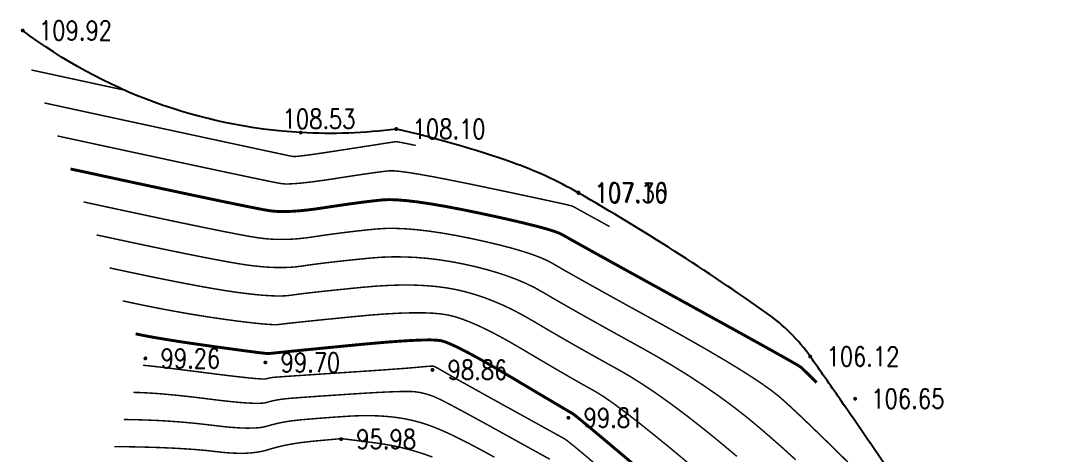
# Model space of a CAD drawing. Extents: x 532522 to 2902776, y -101917278 to 111238625.
# Drawn here: x 1096348 to 1149990, y 3223616 to 3246042 of the extents above; entities that cross this region are included whole.
import ezdxf
from ezdxf.enums import TextEntityAlignment as Align

# ---------------------------------------------------------------- set-up
doc = ezdxf.new("R2010")
doc.units = 0
doc.header["$LTSCALE"] = 1000
doc.header["$MEASUREMENT"] = 0
doc.layers.get('0').update_dxf_attribs({"linetype": 'CONTINUOUS'})
doc.layers.add('Õ÷μØºìÏß', color=20, linetype='CONTINUOUS')
doc.layers.add('新地形图', color=7, linetype='CONTINUOUS')
doc.styles.add('HZ', font='rs', dxfattribs={"width": 0.8, "bigfont": 'hztxt'})
doc.linetypes.add('10421', pattern='A,2,[150,AAA.SHX,S=1,R=0,X=0,Y=1],1e-11', length=2)

# ---------------------------------------------------------------- blocks, each defined once
blk = doc.blocks.new('GC200')
at = {"linetype": 'Continuous', "const_width": 0.2, "flags": 128}
blk.add_lwpolyline([(-0.1, 0, 1), (0.1, 0, 1)], format="xyb", close=True, dxfattribs=at)
blk = doc.blocks.new('A$C22E77CCE')
at = {"layer": '新地形图', "color": 53, "linetype": '10421', "flags": 128}
for points in [[(243764, 614666, -0.023492), (241300, 614458, -0.023492), (238827, 614483, -0.073825), (231255, 616051, -0.073825), (224464, 619753)], [(278670, 583199, 0.000892), (274906, 588757, 0.001378), (272452, 592346, 0.000551), (266684, 600712, 0.002082), (265144, 602920, 0.085981), (262926, 605141, 0.023194), (253184, 611362, 0.046169), (249741, 612939, 0.028074), (243764, 614666)]]:
    blk.add_lwpolyline(points, format="xyb", dxfattribs=at)
at = {"layer": '新地形图', "color": 53, "linetype": 'Continuous', "const_width": 75}
for points, elevation in [([(224913, 617713), (229705, 616676)], 108000), ([(261356, 597766), (260450, 598525), (259582, 599228), (258754, 599875), (257966, 600465), (257217, 600998), (256506, 601476), (255836, 601896), (255204, 602261), (254600, 602594), (254009, 602923), (253433, 603246), (252872, 603565), (252325, 603878), (251792, 604186), (251274, 604490), (250770, 604788), (250274, 605071), (249780, 605330), (249288, 605565), (248797, 605776), (248309, 605962), (247822, 606124), (247337, 606262), (246854, 606376), (246357, 606466), (245829, 606535), (245270, 606583), (244681, 606609), (244061, 606613), (243411, 606595), (242730, 606556), (242018, 606495), (241324, 606426), (240696, 606362), (240134, 606303), (239638, 606250), (239208, 606201), (238844, 606157), (238545, 606118), (238313, 606085), (238094, 606060), (237836, 606048), (237540, 606048), (237204, 606062), (236830, 606088), (236417, 606127), (235966, 606179), (235475, 606243), (234927, 606325), (234303, 606428), (233602, 606552), (232825, 606698), (231972, 606865), (231042, 607054), (230036, 607265), (228953, 607496)], 102000)]:
    blk.add_lwpolyline(points, dxfattribs=dict(at, elevation=elevation))
at = {"layer": '新地形图', "color": 53, "linetype": 'Continuous', "flags": 128}
for points, const_width in [([(244768, 613817), (244542, 613864), (244343, 613905), (244174, 613939), (244032, 613967), (243919, 613989), (243834, 614003), (243777, 614012), (243748, 614014), (243695, 614006), (243565, 613986), (243358, 613955), (243073, 613911), (242711, 613854), (242271, 613786), (241755, 613706), (241161, 613613), (240565, 613521), (240042, 613442), (239592, 613376), (239214, 613323), (238910, 613284), (238679, 613258), (238520, 613245), (238435, 613245), (238191, 613294), (237559, 613428), (236536, 613647), (235125, 613950), (233324, 614338), (231134, 614811), (228555, 615368), (225587, 616011)], 75), ([(254783, 609628), (254352, 609865), (253975, 610072), (253654, 610249), (253387, 610396), (253176, 610512), (253019, 610599), (252918, 610655), (252871, 610682), (252785, 610707), (252564, 610759), (252208, 610839), (251718, 610946), (251094, 611081), (250335, 611243), (249441, 611433), (248412, 611649), (247375, 611865), (246456, 612049), (245654, 612203), (244969, 612326), (244401, 612418), (243951, 612479), (243618, 612510), (243402, 612510), (243221, 612490), (242991, 612462), (242713, 612424), (242386, 612378), (242010, 612324), (241586, 612260), (241113, 612188), (240591, 612107), (240071, 612028), (239601, 611963), (239181, 611910), (238812, 611871), (238494, 611845), (238227, 611832), (238010, 611832), (237843, 611845), (237539, 611900), (236907, 612028), (235950, 612228), (234665, 612500), (233054, 612844), (231116, 613260), (228851, 613748), (226260, 614308)], 75), ([(265473, 601577), (265313, 601737), (265170, 601880), (265042, 602006), (264932, 602114), (264837, 602206), (264760, 602280), (264698, 602337), (264653, 602377), (264528, 602456), (264226, 602631), (263747, 602901), (263092, 603268), (262260, 603730), (261251, 604288), (260065, 604941), (258703, 605690), (257334, 606443), (256130, 607106), (255089, 607679), (254212, 608164), (253500, 608559), (252951, 608865), (252566, 609081), (252346, 609208), (252157, 609298), (251868, 609402), (251478, 609521), (250988, 609654), (250398, 609801), (249706, 609963), (248915, 610140), (248023, 610331), (247121, 610515), (246299, 610671), (245558, 610798), (244897, 610896), (244316, 610967), (243816, 611008), (243396, 611022), (243056, 611006), (242747, 610974), (242418, 610937), (242068, 610894), (241699, 610846), (241310, 610793), (240900, 610734), (240471, 610671), (240022, 610602), (239576, 610536), (239160, 610484), (238771, 610445), (238410, 610419), (238078, 610406), (237774, 610405), (237499, 610418), (237251, 610444), (236886, 610506), (236256, 610628), (235363, 610809), (234205, 611049), (232783, 611349), (231097, 611708), (229147, 612127), (226933, 612605)], 150), ([(267082, 597476), (266079, 598460), (265224, 599289), (264518, 599962), (263962, 600479), (263554, 600840), (263168, 601146), (262678, 601497), (262083, 601893), (261383, 602333), (260579, 602819), (259670, 603350), (258656, 603926), (257537, 604547), (256423, 605160), (255423, 605711), (254537, 606202), (253765, 606631), (253108, 606999), (252565, 607305), (252136, 607551), (251821, 607735), (251529, 607889), (251172, 608045), (250748, 608202), (250258, 608361), (249701, 608522), (249078, 608684), (248389, 608847), (247633, 609013), (246866, 609166), (246142, 609292), (245462, 609393), (244825, 609467), (244231, 609515), (243681, 609537), (243174, 609533), (242710, 609503), (242273, 609458), (241844, 609412), (241424, 609364), (241012, 609314), (240609, 609262), (240215, 609209), (239829, 609153), (239452, 609096), (239082, 609044), (238718, 609005), (238360, 608979), (238008, 608966), (237662, 608966), (237322, 608979), (236988, 609005), (236659, 609044), (236233, 609112), (235605, 609228), (234776, 609390), (233745, 609599), (232513, 609854), (231079, 610157), (229444, 610506), (227607, 610902)], 75), ([(264396, 597590), (263738, 598185), (263090, 598756), (262455, 599303), (261809, 599835), (261130, 600362), (260419, 600884), (259675, 601399), (258898, 601909), (258088, 602413), (257246, 602911), (256370, 603404), (255511, 603877), (254716, 604317), (253985, 604724), (253319, 605098), (252716, 605438), (252178, 605746), (251705, 606020), (251295, 606261), (250902, 606480), (250476, 606687), (250018, 606884), (249528, 607068), (249005, 607242), (248450, 607404), (247863, 607555), (247244, 607694), (246611, 607816), (245985, 607914), (245366, 607988), (244753, 608038), (244146, 608064), (243546, 608066), (242952, 608045), (242364, 607999), (241799, 607942), (241270, 607887), (240779, 607834), (240325, 607782), (239909, 607731), (239529, 607683), (239187, 607636), (238882, 607590), (238588, 607552), (238277, 607527), (237950, 607514), (237606, 607514), (237246, 607527), (236870, 607553), (236477, 607592), (236067, 607643), (235580, 607719), (234954, 607828), (234189, 607971), (233285, 608148), (232242, 608360), (231060, 608606), (229740, 608885), (228280, 609199)], 75), ([(229627, 605794), (230332, 605644), (231023, 605503), (231701, 605371), (232365, 605248), (233015, 605133), (233652, 605028), (234274, 604931), (234883, 604843), (235455, 604765), (235965, 604701), (236414, 604649), (236802, 604610), (237129, 604583), (237395, 604569), (237600, 604568), (237743, 604579), (237903, 604601), (238158, 604631), (238507, 604670), (238951, 604717), (239490, 604773), (240123, 604838), (240850, 604910), (241672, 604992), (242508, 605068), (243276, 605124), (243976, 605161), (244609, 605179), (245174, 605178), (245672, 605157), (246102, 605117), (246465, 605057), (246811, 604969), (247194, 604845), (247613, 604682), (248067, 604483), (248558, 604247), (249084, 603973), (249646, 603662), (250244, 603314), (250843, 602959), (251406, 602627), (251933, 602318), (252425, 602032), (252882, 601769), (253303, 601529), (253688, 601312), (254038, 601118), (254426, 600882), (254925, 600538), (255535, 600088), (256257, 599530), (257090, 598866), (258034, 598094), (259090, 597215)], 75), ([(230300, 604091), (230628, 604023), (231005, 603952), (231430, 603876), (231905, 603797), (232428, 603714), (233000, 603627), (233621, 603537), (234291, 603442), (234944, 603352), (235513, 603275), (235998, 603210), (236400, 603157), (236719, 603117), (236954, 603090), (237105, 603075), (237174, 603073), (237261, 603083), (237473, 603105), (237807, 603139), (238264, 603185), (238845, 603243), (239549, 603313), (240376, 603394), (241326, 603488), (242286, 603579), (243141, 603653), (243891, 603710), (244537, 603750), (245078, 603773), (245515, 603779), (245847, 603767), (246075, 603739), (246286, 603677), (246566, 603565), (246916, 603403), (247337, 603190), (247827, 602928), (248388, 602616), (249019, 602253), (249719, 601841), (250412, 601428), (251019, 601067), (251542, 600758), (251978, 600499), (252330, 600291), (252596, 600134), (252776, 600029), (252872, 599974), (253016, 599867), (253343, 599601), (253854, 599177), (254548, 598596), (255426, 597857), (256487, 596960)], 150), ([(254161, 597271), (253481, 597848), (252969, 598274), (252626, 598549), (252452, 598674), (252326, 598744), (252126, 598854), (251853, 599004), (251507, 599195), (251088, 599427), (250595, 599699), (250029, 600012), (249390, 600365), (248749, 600719), (248179, 601035), (247679, 601313), (247249, 601553), (246889, 601754), (246599, 601918), (246380, 602043), (246231, 602130), (246122, 602194), (246025, 602250), (245940, 602298), (245866, 602338), (245804, 602371), (245753, 602395), (245713, 602412), (245685, 602420), (245653, 602424), (245602, 602424), (245530, 602422), (245438, 602417), (245327, 602409), (245196, 602398), (245045, 602384), (244874, 602368), (244654, 602348), (244357, 602323), (243982, 602295), (243529, 602262), (242999, 602224), (242391, 602182), (241705, 602136), (240942, 602086), (240186, 602036), (239522, 601992), (238950, 601954), (238470, 601921), (238083, 601895), (237787, 601874), (237584, 601860), (237473, 601851), (237409, 601844), (237348, 601837), (237289, 601828), (237232, 601818), (237177, 601807), (237125, 601795), (237075, 601782), (237027, 601767), (236937, 601759), (236762, 601765), (236499, 601784), (236151, 601817), (235717, 601864), (235196, 601924), (234589, 601998), (233896, 602086), (233201, 602174), (232590, 602251), (232062, 602316), (231618, 602370), (231256, 602411), (230979, 602442), (230785, 602460), (230674, 602466)], 75), ([(230181, 601069), (230538, 601061), (230931, 601042), (231362, 601015), (231830, 600977), (232335, 600930), (232878, 600873), (233457, 600806), (234073, 600729), (234675, 600655), (235212, 600596), (235684, 600551), (236091, 600521), (236432, 600506), (236708, 600506), (236919, 600520), (237065, 600549), (237182, 600584), (237303, 600616), (237431, 600646), (237564, 600672), (237703, 600697), (237847, 600718), (237997, 600736), (238152, 600752), (238343, 600769), (238600, 600789), (238921, 600813), (239308, 600840), (239759, 600872), (240277, 600907), (240859, 600946), (241506, 600989), (242152, 601030), (242729, 601063), (243237, 601089), (243677, 601106), (244048, 601117), (244350, 601119), (244583, 601114), (244747, 601101), (244877, 601082), (245005, 601060), (245133, 601032), (245259, 601001), (245384, 600966), (245508, 600926), (245630, 600882), (245752, 600834), (245906, 600764), (246125, 600657), (246410, 600511), (246761, 600326), (247177, 600104), (247659, 599842), (248207, 599543), (248820, 599205), (249438, 598864), (250001, 598553), (250507, 598273), (250958, 598024), (251354, 597806), (251693, 597619)], 75), ([(248830, 597725), (248372, 597976), (247940, 598208), (247534, 598421), (247154, 598615), (246800, 598790), (246472, 598947), (246171, 599084), (245895, 599202), (245631, 599306), (245365, 599402), (245097, 599488), (244826, 599565), (244552, 599633), (244276, 599692), (243998, 599741), (243717, 599782), (243431, 599814), (243137, 599839), (242836, 599857), (242527, 599868), (242210, 599871), (241886, 599866), (241554, 599855), (241214, 599836), (240876, 599813), (240549, 599791), (240234, 599768), (239931, 599745), (239639, 599722), (239358, 599699), (239089, 599677), (238832, 599654), (238584, 599628), (238346, 599599), (238117, 599565), (237896, 599527), (237685, 599484), (237482, 599437), (237288, 599386), (237104, 599330), (236901, 599280), (236655, 599246), (236364, 599228), (236030, 599225), (235651, 599238), (235228, 599267), (234761, 599312), (234250, 599373), (233712, 599437), (233165, 599494), (232609, 599543), (232043, 599584), (231468, 599618), (230884, 599643), (230290, 599661), (229688, 599672)], 75), ([(229195, 598274), (230043, 598262), (230837, 598244), (231574, 598221), (232256, 598191), (232882, 598156), (233453, 598115), (233968, 598069), (234427, 598016), (234847, 597969), (235244, 597939), (235618, 597926), (235969, 597929), (236297, 597950), (236602, 597987), (236883, 598041), (237142, 598112), (237395, 598188), (237661, 598258), (237938, 598323), (238228, 598381), (238531, 598434), (238845, 598480), (239172, 598520), (239511, 598555), (239835, 598585), (240117, 598610), (240356, 598632), (240554, 598650), (240709, 598664), (240822, 598674), (240892, 598680), (240921, 598683), (240955, 598680), (241042, 598670), (241183, 598653), (241377, 598629), (241625, 598598), (241925, 598560), (242279, 598515), (242687, 598463), (243119, 598400), (243547, 598324), (243972, 598233), (244393, 598129), (244810, 598010), (245223, 597878), (245633, 597731)], 75)]:
    blk.add_lwpolyline(points, dxfattribs=dict(at, const_width=const_width))
at = {"layer": '新地形图', "color": 53, "linetype": 'Continuous', "xscale": 500, "yscale": 500, "zscale": 1000}
for p in [(224464, 619753, 109922), (243764, 614666, 108101), (238827, 614483, 108531), (253156, 611390, 107160), (253184, 611362, 107299), (265144, 602920, 106124), (230800, 602826, 99257), (237000, 602616, 99696), (245629, 602231, 98856), (267461, 600743, 106652), (252652, 599760, 99812), (240914, 598658, 95978)]:
    blk.add_blockref('GC200', p, dxfattribs=at)
at = {"layer": '新地形图', "color": 53, "linetype": 'Continuous', "style": 'HZ', "width": 0.8}
for s, p in [('109.92', (227189, 619753)), ('108.53', (239772, 615187)), ('108.10', (246489, 614666)), ('107.16', (255881, 611390)), ('107.30', (255909, 611362)), ('99.26', (233125, 602826)), ('99.70', (239325, 602616)), ('106.12', (267869, 602920)), ('98.86', (247954, 602231)), ('106.65', (270186, 600743)), ('99.81', (254977, 599760)), ('95.98', (243239, 598658))]:
    blk.add_text(s, height=1000, dxfattribs=at).set_placement(p, align=Align.MIDDLE)

msp = doc.modelspace()

# ---------------------------------------------------------------- block references
at = {"layer": 'Õ÷μØºìÏß', "color": 1, "linetype": 'Continuous'}
msp.add_blockref('A$C22E77CCE', (871984, 2625789), dxfattribs=at)

doc.saveas('drawing.dxf')
